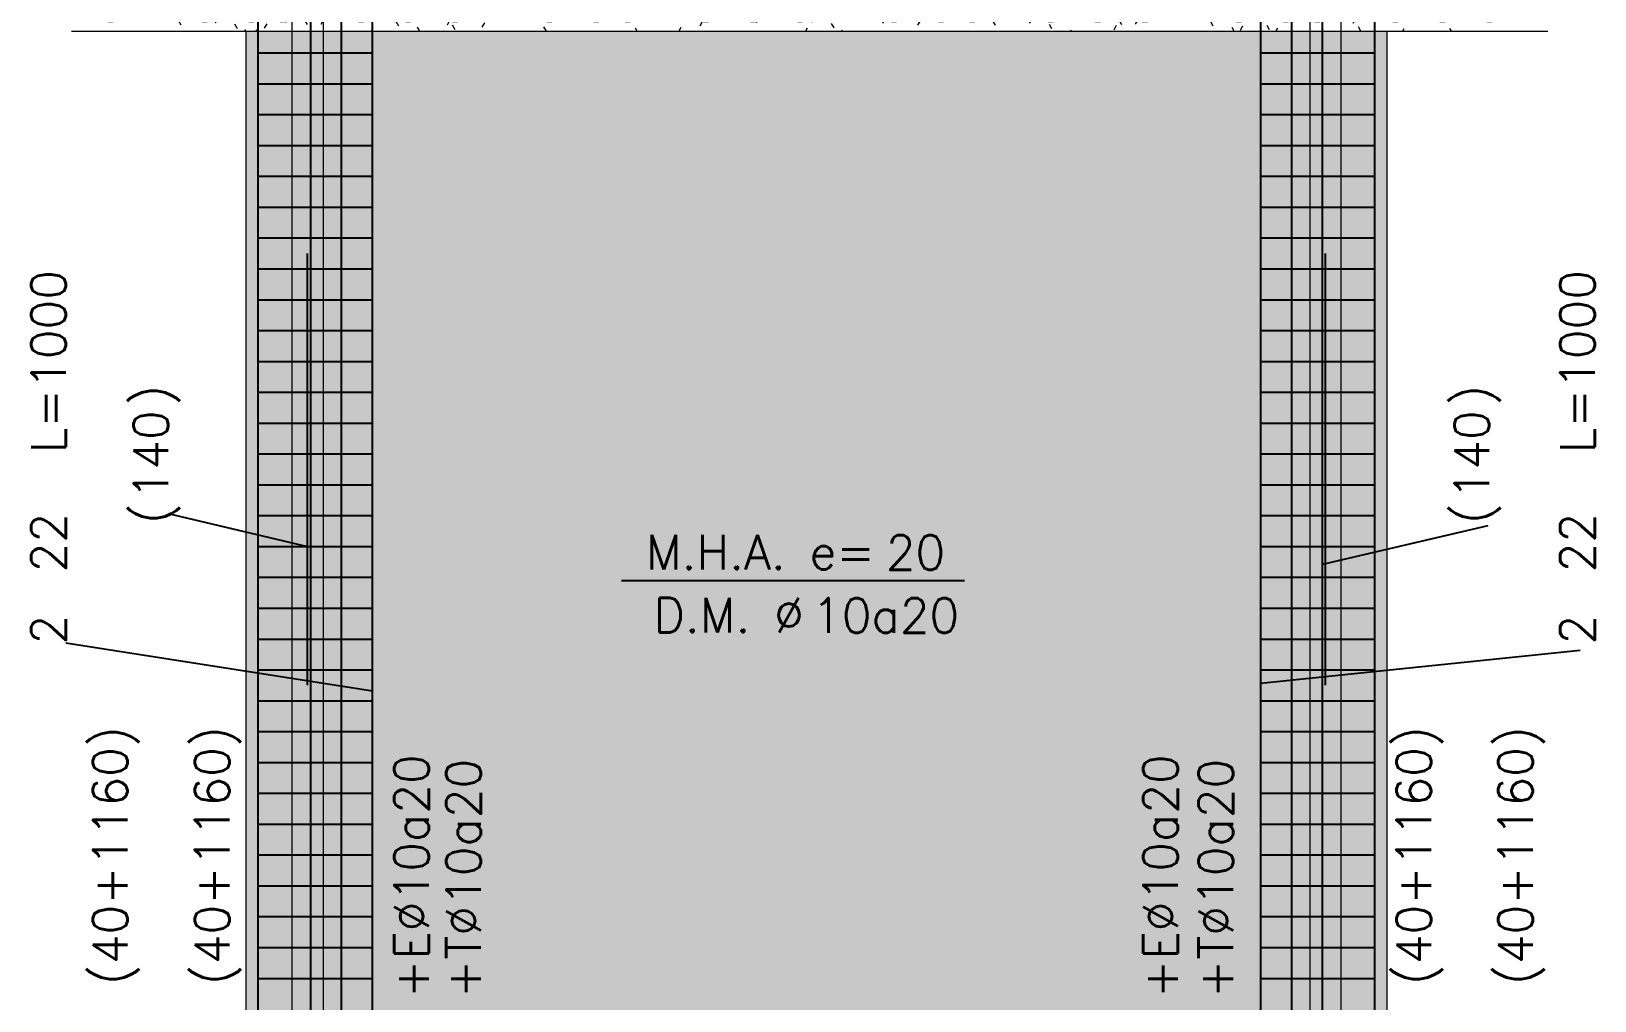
# Model space of a CAD drawing. Extents: x -58 to 5689, y 66 to 4123.
# Drawn here: x 523 to 1030, y 2222 to 2536 of the extents above; entities that cross this region are included whole.
import ezdxf
from ezdxf.enums import TextEntityAlignment as Align

# ---------------------------------------------------------------- set-up
doc = ezdxf.new("R2010")
doc.units = 0
doc.header["$LTSCALE"] = 30
doc.header["$MEASUREMENT"] = 0
doc.linetypes.add('EJE2a$0$RLE-PROYECCION', pattern=[0.71438, 0.47625, -0.23813])
doc.layers.get('0').update_dxf_attribs({"linetype": 'CONTINUOUS'})
doc.layers.add('EJE2a$0$RLA-ACHURADO', color=30, linetype='EJE2a$0$RLE-PROYECCION', lineweight=15, transparency=0.7)
doc.layers.add('EJE2a$0$RLA-CONTORNO', color=30, linetype='CONTINUOUS', lineweight=15)
doc.layers.add('EJE2a$0$RLA-EJES', color=1, linetype='CONTINUOUS', lineweight=9)
for name, color, linetype in [('EJE2a$0$RLA-FE', 7, 'CONTINUOUS'), ('EJE2a$0$TEXTOS-FE', 9, 'CONTINUOUS'), ('EJE2a$0$TEXTOS1', 9, 'CONTINUOUS')]:
    doc.layers.add(name, color=color, linetype=linetype)
doc.styles.add('EJE2a$0$ROMANS', font='romans.shx', dxfattribs={"height": 11.25})
pattern_1 = [(0, (-1931.41, -447.953), (20.32, 5.08), [1.676, -13.564, 1.676, -13.564, -81.28]), (0, (-1931.41, -447.953), (20.32, 5.08), [-30.48, 1.676, -28.804, 1.676, -13.564, -35.56]), (0, (-1931.41, -447.953), (20.32, 5.08), [-76.2, 1.676, -8.484, 1.676, -23.724]), (120, (-1923.79, -445.413), (-14.55941, 15.057636), [1.676, -13.564, 1.676, -13.564, -81.28]), (120, (-1923.79, -445.413), (-14.55941, 15.057636), [-30.48, 1.676, -28.804, 1.676, -13.564, -35.56]), (120, (-1923.79, -445.413), (-14.55941, 15.057636), [-76.2, 1.676, -8.484, 1.676, -23.724]), (240, (-1921.25, -435.253), (-5.76059, -20.137636), [1.676, -13.564, 1.676, -13.564, -81.28]), (240, (-1921.25, -435.253), (-5.76059, -20.137636), [-30.48, 1.676, -28.804, 1.676, -13.564, -35.56]), (240, (-1921.25, -435.253), (-5.76059, -20.137636), [-76.2, 1.676, -8.484, 1.676, -23.724])]

# ---------------------------------------------------------------- blocks, each defined once
blk = doc.blocks.new('*U40')
at = {"layer": 'EJE2a$0$RLA-FE'}
blk.add_line((0, 0), (1078.21, 0), dxfattribs=at)
at = {"layer": 'EJE2a$0$RLA-FE', "color": 3, "style": 'EJE2a$0$ROMANS', "flags": 8}
for tag, p in [('F=', (488.44, 9.32)), ('NUM', (502.85, 9.32))]:
    blk.add_attdef(tag, text='', height=11.25, dxfattribs=at).set_placement(p, align=Align.RIGHT)
at = {"layer": 'EJE2a$0$RLA-FE', "color": 3, "style": 'EJE2a$0$ROMANS'}
for tag, p, flags in [('PHI', (506.74, 9.54), 14), ('DIAM', (516.6, 9.32), 12), ('MINUS', (538.62, 9.32), 13), ('MARK', (552.01, 9.32), 13), ('TEXTO_FE1', (555.31, 9.32), 8), ('TEXTO_FE2', (622.83, 9.34), 8), ('TIPO', (578.8, -75.78), 13), ('NVECES', (564.93, -94.72), 13), ('NUMFE', (568.86, -114.48), 13), ('CAPA', (577.06, -133.6), 13), ('DESPLAZA', (278.34, -151.59), 13), ('ESPACIO', (284.39, -169.95), 13), ('CANT', (298.23, -188.75), 13)]:
    blk.add_attdef(tag, p, '', height=11.25, dxfattribs=dict(at, flags=flags))
blk = doc.blocks.new('*U43')
at = {"layer": 'EJE2a$0$RLA-FE'}
for p, q in [((0, 0), (778.21, 0)), ((778.21, 0), (828.21, 0)), ((828.21, 0), (860, 0)), ((860, 0), (860, 0))]:
    blk.add_line(p, q, dxfattribs=at)
at = {"layer": 'EJE2a$0$RLA-FE', "color": 3, "style": 'EJE2a$0$ROMANS'}
for tag, p, flags in [('PHI', (235.87, 44.54), 14), ('DIAM', (245.73, 44.32), 12), ('MINUS', (267.74, 44.32), 13), ('MARK', (281.14, 44.32), 13), ('TEXTO_FE1', (284.44, 44.32), 8), ('TEXTO_FE2', (351.96, 44.34), 8), ('TIPO', (428.8, -75.78), 13), ('NVECES', (414.93, -94.72), 13), ('NUMFE', (418.86, -114.48), 13), ('CAPA', (427.06, -133.6), 13), ('DESPLAZA', (278.34, -151.59), 13), ('ESPACIO', (284.39, -169.95), 13), ('CANT', (298.23, -188.75), 13)]:
    blk.add_attdef(tag, p, '', height=11.25, dxfattribs=dict(at, flags=flags))
at = {"layer": 'EJE2a$0$RLA-FE', "color": 3, "style": 'EJE2a$0$ROMANS', "flags": 8}
for tag, p in [('F=', (217.57, 44.32)), ('NUM', (231.97, 44.32))]:
    blk.add_attdef(tag, text='', height=11.25, dxfattribs=at).set_placement(p, align=Align.RIGHT)
blk = doc.blocks.new('*U44')
at = {"layer": 'EJE2a$0$RLA-FE'}
for p, q in [((0, 0), (0, 0)), ((0, 0), (518.21, 0)), ((518.21, 0), (568.21, 0)), ((568.21, 0), (600, 0)), ((600, 0), (600, 0))]:
    blk.add_line(p, q, dxfattribs=at)
at = {"layer": 'EJE2a$0$RLA-FE', "color": 3, "style": 'EJE2a$0$ROMANS'}
for tag, p, flags in [('PHI', (246.21, 44.54), 14), ('DIAM', (256.07, 44.32), 12), ('MINUS', (278.09, 44.32), 13), ('MARK', (291.48, 44.32), 13), ('TEXTO_FE1', (294.78, 44.32), 8), ('TEXTO_FE2', (362.3, 44.34), 8), ('TIPO', (298.8, -75.78), 13), ('NVECES', (284.93, -94.72), 13), ('NUMFE', (288.86, -114.48), 13), ('CAPA', (297.06, -133.6), 13), ('DESPLAZA', (278.34, -151.59), 13), ('ESPACIO', (284.39, -169.95), 13), ('CANT', (298.23, -188.75), 13)]:
    blk.add_attdef(tag, p, '', height=11.25, dxfattribs=dict(at, flags=flags))
at = {"layer": 'EJE2a$0$RLA-FE', "color": 3, "style": 'EJE2a$0$ROMANS', "flags": 8}
for tag, p in [('F=', (227.91, 44.32)), ('NUM', (242.32, 44.32))]:
    blk.add_attdef(tag, text='', height=11.25, dxfattribs=at).set_placement(p, align=Align.RIGHT)
blk = doc.blocks.new('*U33')
at = {"layer": 'EJE2a$0$RLA-FE', "color": 6}
blk.add_line((0, 1), (140, 1), dxfattribs=at)
at = {"layer": 'EJE2a$0$RLA-FE', "color": 3, "style": 'EJE2a$0$ROMANS', "flags": 8}
for tag, p in [('(', (55.66, 46.14)), ('EMP', (74.68, 46.14)), (')', (93.99, 46.14))]:
    blk.add_attdef(tag, text='', height=11.25, dxfattribs=at).set_placement(p, align=Align.CENTER)
blk = doc.blocks.new('*U47')
at = {"layer": 'EJE2a$0$RLA-FE'}
blk.add_line((0, 0), (1078.21, 0), dxfattribs=at)
at = {"layer": 'EJE2a$0$RLA-FE', "color": 3, "style": 'EJE2a$0$ROMANS', "flags": 8}
for tag, p in [('F=', (488.44, 69.32)), ('NUM', (502.85, 69.32))]:
    blk.add_attdef(tag, text='', height=11.25, dxfattribs=at).set_placement(p, align=Align.RIGHT)
at = {"layer": 'EJE2a$0$RLA-FE', "color": 3, "style": 'EJE2a$0$ROMANS'}
for tag, p, flags in [('PHI', (506.74, 69.54), 14), ('DIAM', (516.6, 69.32), 12), ('MINUS', (538.62, 69.32), 13), ('MARK', (552.01, 69.32), 13), ('TEXTO_FE1', (555.31, 69.32), 8), ('TEXTO_FE2', (622.83, 69.34), 8), ('TIPO', (578.8, -75.78), 13), ('NVECES', (564.93, -94.72), 13), ('NUMFE', (568.86, -114.48), 13), ('CAPA', (577.06, -133.6), 13), ('DESPLAZA', (278.34, -151.59), 13), ('ESPACIO', (284.39, -169.95), 13), ('CANT', (298.23, -188.75), 13)]:
    blk.add_attdef(tag, p, '', height=11.25, dxfattribs=dict(at, flags=flags))
blk = doc.blocks.new('*U50')
at = {"layer": 'EJE2a$0$RLA-FE'}
blk.add_line((0, 0), (918.21, 0), dxfattribs=at)
at = {"layer": 'EJE2a$0$RLA-FE', "color": 3, "style": 'EJE2a$0$ROMANS', "flags": 8}
for tag, p in [('F=', (408.44, 99.32)), ('NUM', (422.85, 99.32))]:
    blk.add_attdef(tag, text='', height=11.25, dxfattribs=at).set_placement(p, align=Align.RIGHT)
at = {"layer": 'EJE2a$0$RLA-FE', "color": 3, "style": 'EJE2a$0$ROMANS'}
for tag, p, flags in [('PHI', (426.74, 99.54), 14), ('DIAM', (436.6, 99.32), 12), ('MINUS', (458.62, 99.32), 13), ('MARK', (472.01, 99.32), 13), ('TEXTO_FE1', (475.31, 99.32), 8), ('TEXTO_FE2', (542.83, 99.34), 8), ('TIPO', (498.8, -75.78), 13), ('NVECES', (484.93, -94.72), 13), ('NUMFE', (488.86, -114.48), 13), ('CAPA', (497.06, -133.6), 13), ('DESPLAZA', (278.34, -151.59), 13), ('ESPACIO', (284.39, -169.95), 13), ('CANT', (298.23, -188.75), 13)]:
    blk.add_attdef(tag, p, '', height=11.25, dxfattribs=dict(at, flags=flags))
blk = doc.blocks.new('*U55')
at = {"layer": 'EJE2a$0$RLA-FE'}
blk.add_line((0, 0), (1078.21, 0), dxfattribs=at)
at = {"layer": 'EJE2a$0$RLA-FE', "color": 3, "style": 'EJE2a$0$ROMANS', "text_generation_flag": 2}
for tag, p, flags in [('NUMFE', (568.86, 142.04), 13), ('NVECES', (564.93, 122.27), 13), ('TIPO', (578.8, 103.34), 13), ('PHI', (506.74, 18.02), 14), ('DIAM', (516.6, 18.23), 12), ('MINUS', (538.62, 18.23), 13), ('MARK', (552.01, 18.23), 13), ('TEXTO_FE1', (555.31, 18.23), 8), ('TEXTO_FE2', (622.83, 18.22), 8)]:
    blk.add_attdef(tag, p, '', height=11.25, rotation=180, dxfattribs=dict(at, flags=flags))
at = {"layer": 'EJE2a$0$RLA-FE', "color": 3, "style": 'EJE2a$0$ROMANS', "text_generation_flag": 2, "flags": 8}
for tag, p in [('F=', (488.44, 18.23)), ('NUM', (502.85, 18.23))]:
    blk.add_attdef(tag, text='', height=11.25, rotation=180, dxfattribs=at).set_placement(p, align=Align.RIGHT)
at = {"layer": 'EJE2a$0$RLA-FE', "color": 3, "style": 'EJE2a$0$ROMANS', "flags": 13}
for tag, p in [('CAPA', (577.06, -133.6)), ('DESPLAZA', (278.34, -151.59)), ('ESPACIO', (284.39, -169.95)), ('CANT', (298.23, -188.75))]:
    blk.add_attdef(tag, p, '', height=11.25, dxfattribs=at)
blk = doc.blocks.new('*U52')
at = {"layer": 'EJE2a$0$RLA-FE'}
for p, q in [((0, 0), (778.21, 0)), ((778.21, 0), (828.21, 0)), ((828.21, 0), (860, 0)), ((860, 0), (860, 0))]:
    blk.add_line(p, q, dxfattribs=at)
at = {"layer": 'EJE2a$0$RLA-FE', "color": 3, "style": 'EJE2a$0$ROMANS', "text_generation_flag": 2}
for tag, p, flags in [('NUMFE', (418.86, 212.04), 13), ('NVECES', (414.93, 192.27), 13), ('TIPO', (428.8, 173.34), 13), ('PHI', (257.66, 53.02), 14), ('DIAM', (267.52, 53.23), 12), ('MINUS', (289.53, 53.23), 13), ('MARK', (302.93, 53.23), 13), ('TEXTO_FE1', (306.23, 53.23), 8), ('TEXTO_FE2', (373.75, 53.22), 8)]:
    blk.add_attdef(tag, p, '', height=11.25, rotation=180, dxfattribs=dict(at, flags=flags))
at = {"layer": 'EJE2a$0$RLA-FE', "color": 3, "style": 'EJE2a$0$ROMANS', "text_generation_flag": 2, "flags": 8}
for tag, p in [('F=', (239.36, 53.23)), ('NUM', (253.76, 53.23))]:
    blk.add_attdef(tag, text='', height=11.25, rotation=180, dxfattribs=at).set_placement(p, align=Align.RIGHT)
at = {"layer": 'EJE2a$0$RLA-FE', "color": 3, "style": 'EJE2a$0$ROMANS', "flags": 13}
for tag, p in [('CAPA', (427.06, -133.6)), ('DESPLAZA', (278.34, -151.59)), ('ESPACIO', (284.39, -169.95)), ('CANT', (298.23, -188.75))]:
    blk.add_attdef(tag, p, '', height=11.25, dxfattribs=at)
blk = doc.blocks.new('*U56')
at = {"layer": 'EJE2a$0$RLA-FE'}
for p, q in [((0, 0), (0, 0)), ((0, 0), (518.21, 0)), ((518.21, 0), (568.21, 0)), ((568.21, 0), (600, 0)), ((600, 0), (600, 0))]:
    blk.add_line(p, q, dxfattribs=at)
at = {"layer": 'EJE2a$0$RLA-FE', "color": 3, "style": 'EJE2a$0$ROMANS', "text_generation_flag": 2}
for tag, p, flags in [('NUMFE', (288.86, 212.04), 13), ('NVECES', (284.93, 192.27), 13), ('TIPO', (298.8, 173.34), 13), ('PHI', (252.83, 53.02), 14), ('DIAM', (262.68, 53.23), 12), ('MINUS', (284.7, 53.23), 13), ('MARK', (298.09, 53.23), 13), ('TEXTO_FE1', (301.4, 53.23), 8), ('TEXTO_FE2', (368.92, 53.22), 8)]:
    blk.add_attdef(tag, p, '', height=11.25, rotation=180, dxfattribs=dict(at, flags=flags))
at = {"layer": 'EJE2a$0$RLA-FE', "color": 3, "style": 'EJE2a$0$ROMANS', "text_generation_flag": 2, "flags": 8}
for tag, p in [('F=', (234.52, 53.23)), ('NUM', (248.93, 53.23))]:
    blk.add_attdef(tag, text='', height=11.25, rotation=180, dxfattribs=at).set_placement(p, align=Align.RIGHT)
at = {"layer": 'EJE2a$0$RLA-FE', "color": 3, "style": 'EJE2a$0$ROMANS', "flags": 13}
for tag, p in [('CAPA', (297.06, -133.6)), ('DESPLAZA', (278.34, -151.59)), ('ESPACIO', (284.39, -169.95)), ('CANT', (298.23, -188.75))]:
    blk.add_attdef(tag, p, '', height=11.25, dxfattribs=at)
blk = doc.blocks.new('*U53')
at = {"layer": 'EJE2a$0$RLA-FE'}
blk.add_line((0, 0), (1078.21, 0), dxfattribs=at)
at = {"layer": 'EJE2a$0$RLA-FE', "color": 3, "style": 'EJE2a$0$ROMANS', "text_generation_flag": 2}
for tag, p, flags in [('NUMFE', (568.86, 262.04), 13), ('NVECES', (564.93, 242.27), 13), ('TIPO', (578.8, 223.34), 13), ('PHI', (506.74, 78.02), 14), ('DIAM', (516.6, 78.23), 12), ('MINUS', (538.62, 78.23), 13), ('MARK', (552.01, 78.23), 13), ('TEXTO_FE1', (555.31, 78.23), 8), ('TEXTO_FE2', (622.83, 78.22), 8)]:
    blk.add_attdef(tag, p, '', height=11.25, rotation=180, dxfattribs=dict(at, flags=flags))
at = {"layer": 'EJE2a$0$RLA-FE', "color": 3, "style": 'EJE2a$0$ROMANS', "text_generation_flag": 2, "flags": 8}
for tag, p in [('F=', (488.44, 78.23)), ('NUM', (502.85, 78.23))]:
    blk.add_attdef(tag, text='', height=11.25, rotation=180, dxfattribs=at).set_placement(p, align=Align.RIGHT)
at = {"layer": 'EJE2a$0$RLA-FE', "color": 3, "style": 'EJE2a$0$ROMANS', "flags": 13}
for tag, p in [('CAPA', (577.06, -133.6)), ('DESPLAZA', (278.34, -151.59)), ('ESPACIO', (284.39, -169.95)), ('CANT', (298.23, -188.75))]:
    blk.add_attdef(tag, p, '', height=11.25, dxfattribs=at)
blk = doc.blocks.new('*U54')
at = {"layer": 'EJE2a$0$RLA-FE'}
blk.add_line((0, 0), (918.21, 0), dxfattribs=at)
at = {"layer": 'EJE2a$0$RLA-FE', "color": 3, "style": 'EJE2a$0$ROMANS', "text_generation_flag": 2}
for tag, p, flags in [('NUMFE', (488.86, 322.04), 13), ('NVECES', (484.93, 302.27), 13), ('TIPO', (498.8, 283.34), 13), ('PHI', (426.74, 108.02), 14), ('DIAM', (436.6, 108.23), 12), ('MINUS', (458.62, 108.23), 13), ('MARK', (472.01, 108.23), 13), ('TEXTO_FE1', (475.31, 108.23), 8), ('TEXTO_FE2', (542.83, 108.22), 8)]:
    blk.add_attdef(tag, p, '', height=11.25, rotation=180, dxfattribs=dict(at, flags=flags))
at = {"layer": 'EJE2a$0$RLA-FE', "color": 3, "style": 'EJE2a$0$ROMANS', "text_generation_flag": 2, "flags": 8}
for tag, p in [('F=', (408.44, 108.23)), ('NUM', (422.85, 108.23))]:
    blk.add_attdef(tag, text='', height=11.25, rotation=180, dxfattribs=at).set_placement(p, align=Align.RIGHT)
at = {"layer": 'EJE2a$0$RLA-FE', "color": 3, "style": 'EJE2a$0$ROMANS', "flags": 13}
for tag, p in [('CAPA', (497.06, -133.6)), ('DESPLAZA', (278.34, -151.59)), ('ESPACIO', (284.39, -169.95)), ('CANT', (298.23, -188.75))]:
    blk.add_attdef(tag, p, '', height=11.25, dxfattribs=at)
blk = doc.blocks.new('*U66')
at = {"layer": 'EJE2a$0$RLA-FE', "color": 6}
blk.add_line((0, 1), (140, 1), dxfattribs=at)
at = {"layer": 'EJE2a$0$RLA-FE', "color": 3, "style": 'EJE2a$0$ROMANS', "text_generation_flag": 2, "flags": 8}
for tag, p in [('(', (55.66, 53.98)), (')', (93.99, 53.98)), ('EMP', (74.68, 53.98))]:
    blk.add_attdef(tag, text='', height=11.25, rotation=180, dxfattribs=at).set_placement(p, align=Align.CENTER)
blk = doc.blocks.new('*U28')
at = {"layer": 'EJE2a$0$TEXTOS1', "color": 5}
blk.add_line((-55.6, 0), (55.6, 0), dxfattribs=at)
at = {"layer": 'EJE2a$0$TEXTOS-FE', "color": 9, "style": 'EJE2a$0$ROMANS'}
blk.add_text('D.M. %%C', height=11.25, dxfattribs=at).set_placement((-20.83, -16.82), align=Align.CENTER)
at = {"layer": 'EJE2a$0$TEXTOS-FE', "color": 9, "style": 'EJE2a$0$ROMANS', "flags": 12}
blk.add_attdef('MALLA_1', (6.16, -16.96), '', height=11.25, dxfattribs=at)
at = {"layer": 'EJE2a$0$TEXTOS1', "color": 9, "style": 'EJE2a$0$ROMANS'}
blk.add_text('M.H.A. e=', height=11.25, dxfattribs=at).set_placement((-10.55, 3.6), align=Align.CENTER)
at = {"layer": 'EJE2a$0$TEXTOS1', "color": 9, "style": 'EJE2a$0$ROMANS', "flags": 12}
blk.add_attdef('ESPESOR', (30.06, 3.44), '', height=11.25, dxfattribs=at)
blk = doc.blocks.new('EJE2a')
at = {"layer": 'EJE2a$0$RLA-ACHURADO'}
h = blk.add_hatch(dxfattribs=at)
h.set_pattern_fill('SAND - DENSE', color=256, style=0, pattern_type=2)
h.set_pattern_definition(pattern_1)
h.paths.add_polyline_path([(-2136.06, -20), (-1657.51, -20), (-1657.51, -5), (-2136.06, -5)], flags=0)
h = blk.add_hatch(dxfattribs=at)
h.set_pattern_fill('SAND - DENSE', color=256, style=0, pattern_type=2)
h.set_pattern_definition(pattern_1)
h.paths.add_polyline_path([(-2079.52, -401), (-1709.52, -401), (-1709.52, -20), (-2079.52, -20)], flags=0)
at = {"layer": 'EJE2a$0$RLA-CONTORNO'}
for p, q in [((-2054.52, 787), (-2054.52, -857)), ((-1734.52, -857), (-1734.52, 787)), ((-2136.06, -20), (-1657.51, -20)), ((-2079.52, -20), (-2079.52, -416)), ((-1709.52, -416), (-1709.52, -20))]:
    blk.add_line(p, q, dxfattribs=at)
at = {"layer": 'EJE2a$0$RLA-EJES'}
for p, q in [((-2064.52, -973.11), (-2064.52, 1463)), ((-1724.52, -973.11), (-1724.52, 1463))]:
    blk.add_line(p, q, dxfattribs=at)
at = {"layer": 'EJE2a$0$RLA-FE', "color": 1}
for p, q in [((-2075.52, -27), (-2038.52, -27)), ((-1750.52, -27), (-1713.52, -27)), ((-2075.52, -37), (-2038.52, -37)), ((-1750.52, -37), (-1713.52, -37)), ((-2075.52, -47), (-2038.52, -47)), ((-1750.52, -47), (-1713.52, -47)), ((-2075.52, -57), (-2038.52, -57)), ((-1750.52, -57), (-1713.52, -57)), ((-2075.52, -67), (-2038.52, -67)), ((-1750.52, -67), (-1713.52, -67)), ((-2075.52, -77), (-2038.52, -77)), ((-1750.52, -77), (-1713.52, -77)), ((-2075.52, -87), (-2038.52, -87)), ((-1750.52, -87), (-1713.52, -87)), ((-2075.52, -97), (-2038.52, -97)), ((-1750.52, -97), (-1713.52, -97)), ((-2075.52, -107), (-2038.52, -107)), ((-1750.52, -107), (-1713.52, -107)), ((-2075.52, -117), (-2038.52, -117)), ((-1750.52, -117), (-1713.52, -117)), ((-2075.52, -127), (-2038.52, -127)), ((-1750.52, -127), (-1713.52, -127)), ((-2075.52, -137), (-2038.52, -137)), ((-1750.52, -137), (-1713.52, -137)), ((-2075.52, -147), (-2038.52, -147)), ((-1750.52, -147), (-1713.52, -147)), ((-2075.52, -157), (-2038.52, -157)), ((-1750.52, -157), (-1713.52, -157)), ((-2075.52, -167), (-2038.52, -167)), ((-1750.52, -167), (-1713.52, -167)), ((-2075.52, -177), (-2038.52, -177)), ((-1750.52, -177), (-1713.52, -177)), ((-2075.52, -187), (-2038.52, -187)), ((-1750.52, -187), (-1713.52, -187)), ((-2075.52, -197), (-2038.52, -197)), ((-1750.52, -197), (-1713.52, -197)), ((-2075.52, -207), (-2038.52, -207)), ((-1750.52, -207), (-1713.52, -207)), ((-2075.52, -217), (-2038.52, -217)), ((-1750.52, -217), (-1713.52, -217)), ((-2075.52, -227), (-2038.52, -227)), ((-1750.52, -227), (-1713.52, -227)), ((-2075.52, -237), (-2038.52, -237)), ((-1750.52, -237), (-1713.52, -237)), ((-2075.52, -247), (-2038.52, -247)), ((-1750.52, -247), (-1713.52, -247)), ((-2075.52, -257), (-2038.52, -257)), ((-1750.52, -257), (-1713.52, -257)), ((-2075.52, -267), (-2038.52, -267)), ((-1750.52, -267), (-1713.52, -267)), ((-2075.52, -277), (-2038.52, -277)), ((-1750.52, -277), (-1713.52, -277)), ((-2075.52, -287), (-2038.52, -287)), ((-1750.52, -287), (-1713.52, -287)), ((-2075.52, -297), (-2038.52, -297)), ((-1750.52, -297), (-1713.52, -297)), ((-2075.52, -307), (-2038.52, -307)), ((-1750.52, -307), (-1713.52, -307)), ((-2075.52, -317), (-2038.52, -317)), ((-1750.52, -317), (-1713.52, -317)), ((-2075.52, -327), (-2038.52, -327)), ((-1750.52, -327), (-1713.52, -327))]:
    blk.add_line(p, q, dxfattribs=at)
at = {"layer": 'EJE2a$0$RLA-FE', "color": 2}
for p, q in [((-2104.66, -176.34), (-2059.52, -187)), ((-1676.97, -180.36), (-1730.52, -192.8)), ((-2137.84, -218.26), (-2038.52, -233.83)), ((-1646.97, -220.71), (-1750.52, -231.41))]:
    blk.add_line(p, q, dxfattribs=at)
ref = blk.add_blockref('*U66', (-1730.52, -232), dxfattribs=dict(xscale=-1, rotation=270))
ref.add_attrib('EMP', '140', dxfattribs={"layer": 'EJE2a$0$RLA-FE', "color": 3, "height": 11.25, "rotation": 90, "style": 'EJE2a$0$ROMANS'}).set_placement((-1676.54, -157.32), align=Align.CENTER)
ref.add_attrib('(', '(', dxfattribs={"layer": 'EJE2a$0$RLA-FE', "color": 3, "height": 11.25, "rotation": 90, "style": 'EJE2a$0$ROMANS'}).set_placement((-1676.54, -176.34), align=Align.CENTER)
ref.add_attrib(')', ')', dxfattribs={"layer": 'EJE2a$0$RLA-FE', "color": 3, "height": 11.25, "rotation": 90, "style": 'EJE2a$0$ROMANS'}).set_placement((-1676.54, -138.01), align=Align.CENTER)
ref = blk.add_blockref('*U28', (-1902.17, -198.03))
ref.add_attrib('ESPESOR', '20', (-1872.11, -194.59), dxfattribs={"layer": 'EJE2a$0$TEXTOS1', "color": 9, "height": 11.25, "style": 'EJE2a$0$ROMANS'})
ref.add_attrib('MALLA_1', '10a20', (-1896.01, -214.99), dxfattribs={"layer": 'EJE2a$0$TEXTOS-FE', "color": 9, "height": 11.25, "style": 'EJE2a$0$ROMANS'})
at = {"layer": 'EJE2a$0$RLA-FE'}
ref = blk.add_blockref('*U50', (-2038.52, -632), dxfattribs=dict(at, rotation=90))
ref.add_attrib('DIAM', '22', (-2137.84, -195.4), dxfattribs={"color": 3, "height": 11.25, "rotation": 90, "style": 'EJE2a$0$ROMANS'})
ref.add_attrib('NUM', '2', dxfattribs={"color": 3, "height": 11.25, "rotation": 90, "style": 'EJE2a$0$ROMANS'}).set_placement((-2137.84, -209.15), align=Align.RIGHT)
ref.add_attrib('TEXTO_FE1', 'L=1000', (-2137.84, -156.69), dxfattribs={"color": 3, "height": 11.25, "rotation": 90, "style": 'EJE2a$0$ROMANS'})
ref = blk.add_blockref('*U44', (-2058.52, -232), dxfattribs=dict(at, rotation=90))
ref.add_attrib('DIAM', '22', (-2102.84, 24.07), dxfattribs={"color": 3, "height": 11.25, "rotation": 90, "style": 'EJE2a$0$ROMANS'})
ref.add_attrib('NUM', '2', dxfattribs={"color": 3, "height": 11.25, "rotation": 90, "style": 'EJE2a$0$ROMANS'}).set_placement((-2102.84, 10.32), align=Align.RIGHT)
ref.add_attrib('TEXTO_FE1', 'L=600', (-2102.84, 62.78), dxfattribs={"color": 3, "height": 11.25, "rotation": 90, "style": 'EJE2a$0$ROMANS'})
ref = blk.add_blockref('*U54', (-1750.52, -632), dxfattribs=dict(at, xscale=-1, rotation=270))
ref.add_attrib('DIAM', '22', (1642.29, -195.4), dxfattribs={"color": 3, "extrusion": (0, 0, -1), "height": 11.25, "rotation": 270, "style": 'EJE2a$0$ROMANS', "text_generation_flag": 2})
ref.add_attrib('NUM', '2', dxfattribs={"color": 3, "extrusion": (0, 0, -1), "height": 11.25, "rotation": 270, "style": 'EJE2a$0$ROMANS', "text_generation_flag": 2}).set_placement((1642.29, -209.15), align=Align.RIGHT)
ref.add_attrib('TEXTO_FE1', 'L=1000', (1642.29, -156.69), dxfattribs={"color": 3, "extrusion": (0, 0, -1), "height": 11.25, "rotation": 270, "style": 'EJE2a$0$ROMANS', "text_generation_flag": 2})
ref = blk.add_blockref('*U56', (-1730.52, -232), dxfattribs=dict(at, xscale=-1, rotation=270))
ref.add_attrib('DIAM', '22', (1677.29, 30.68), dxfattribs={"color": 3, "extrusion": (0, 0, -1), "height": 11.25, "rotation": 270, "style": 'EJE2a$0$ROMANS', "text_generation_flag": 2})
ref.add_attrib('NUM', '2', dxfattribs={"color": 3, "extrusion": (0, 0, -1), "height": 11.25, "rotation": 270, "style": 'EJE2a$0$ROMANS', "text_generation_flag": 2}).set_placement((1677.29, 16.93), align=Align.RIGHT)
ref.add_attrib('TEXTO_FE1', 'L=600', (1677.29, 69.4), dxfattribs={"color": 3, "extrusion": (0, 0, -1), "height": 11.25, "rotation": 270, "style": 'EJE2a$0$ROMANS', "text_generation_flag": 2})
ref = blk.add_blockref('*U47', (-2048.52, -952), dxfattribs=dict(at, rotation=90))
ref.add_attrib('TEXTO_FE2', '(40+1160)', (-2117.86, -329.17), dxfattribs={"color": 3, "height": 11.25, "rotation": 90, "style": 'EJE2a$0$ROMANS'})
ref = blk.add_blockref('*U40', (-2075.52, -952), dxfattribs=dict(at, rotation=90))
ref.add_attrib('TEXTO_FE2', '(40+1160)', (-2084.86, -329.17), dxfattribs={"color": 3, "height": 11.25, "rotation": 90, "style": 'EJE2a$0$ROMANS'})
ref = blk.add_blockref('*U53', (-1740.52, -952), dxfattribs=dict(at, xscale=-1, rotation=270))
ref.add_attrib('TEXTO_FE2', '(40+1160)', (1662.3, -329.17), dxfattribs={"color": 3, "extrusion": (0, 0, -1), "height": 11.25, "rotation": 270, "style": 'EJE2a$0$ROMANS', "text_generation_flag": 2})
ref = blk.add_blockref('*U55', (-1713.52, -952), dxfattribs=dict(at, xscale=-1, rotation=270))
ref.add_attrib('TEXTO_FE2', '(40+1160)', (1695.3, -329.17), dxfattribs={"color": 3, "extrusion": (0, 0, -1), "height": 11.25, "rotation": 270, "style": 'EJE2a$0$ROMANS', "text_generation_flag": 2})
ref = blk.add_blockref('*U33', (-2058.52, -232), dxfattribs=dict(at, rotation=90))
ref.add_attrib('EMP', '140', dxfattribs={"color": 3, "height": 11.25, "rotation": 90, "style": 'EJE2a$0$ROMANS'}).set_placement((-2104.66, -157.32), align=Align.CENTER)
ref.add_attrib('(', '(', dxfattribs={"color": 3, "height": 11.25, "rotation": 90, "style": 'EJE2a$0$ROMANS'}).set_placement((-2104.66, -176.34), align=Align.CENTER)
ref.add_attrib(')', ')', dxfattribs={"color": 3, "height": 11.25, "rotation": 90, "style": 'EJE2a$0$ROMANS'}).set_placement((-2104.66, -138.01), align=Align.CENTER)
at = {"layer": 'EJE2a$0$RLA-FE', "rotation": 90}
blk.add_blockref('*U43', (-2058.52, -952), dxfattribs=at)
at = {"layer": 'EJE2a$0$RLA-FE', "xscale": -1, "rotation": 270}
blk.add_blockref('*U52', (-1730.52, -952), dxfattribs=at)
at = {"layer": 'EJE2a$0$TEXTOS-FE', "color": 9, "style": 'EJE2a$0$ROMANS'}
for s, p in [('+E%%C10a20', (-2020.17, -333.43)), ('+T%%C10a20', (-2003.34, -333.43)), ('+E%%C10a20', (-1777.4, -333.43)), ('+T%%C10a20', (-1759.52, -333.43))]:
    blk.add_text(s, height=11.25, rotation=90, dxfattribs=at).set_placement(p)

msp = doc.modelspace()

# ---------------------------------------------------------------- block references
msp.add_blockref('EJE2a', (2671.9, 2555.89))

doc.saveas('drawing.dxf')
